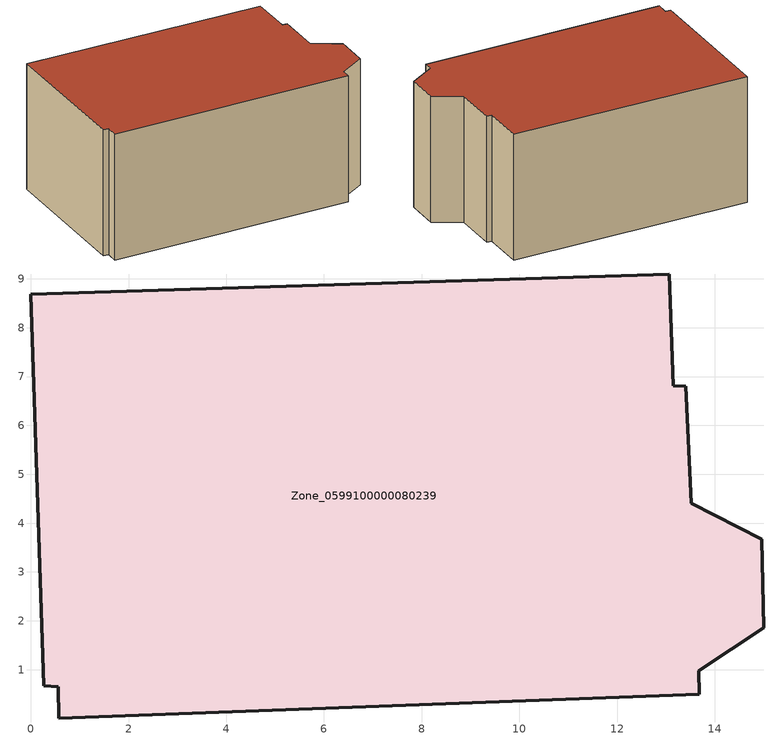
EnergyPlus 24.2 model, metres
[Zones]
Zone_0599100000080239
 floor ground (C_G): 13.52,4.41 14.96,3.67 15,1.86 13.67,0.98 13.68,0.5 0.57,0.01 0.56,0.65 0.27,0.68 0,8.68 13.07,9.1 13.15,6.81 13.41,6.8 z0
 wall outside (C_F): 13.07,9.1 0,8.68 0.27,0.68 0.56,0.65 0.57,0.01 13.68,0.5 13.67,0.98 15,1.86 14.96,3.67 13.52,4.41 13.41,6.8 13.15,6.81 13.07,9.1 z0:7.02
 roof outside (C_R): 0.57,0.01 13.68,0.5 13.67,0.98 15,1.86 14.96,3.67 13.52,4.41 13.41,6.8 13.15,6.81 13.07,9.1 0,8.68 0.27,0.68 0.56,0.65 z7.02
[BUILDING]
Pand.0599100000080239: North Axis=0; Terrain=City; Loads Convergence Tolerance Value=0.04; Temperature Convergence Tolerance Value=0.4; Solar Distribution=FullExterior; Maximum Number of Warmup Days=25; Minimum Number of Warmup Days=1
[Site:Location]
Rotterdam.The.Hague.AP_ZH_NLD Design_Conditions: Latitude=51.96; Longitude=4.45; Time Zone=1; Elevation=-4.5
[SITE:GROUNDTEMPERATURE:BUILDINGSURFACE]
18, 18, 18, 18, 18, 18, 18, 18, 18, 18, 18, 18
[MATERIAL] Thermal Absorptance=0.9; Solar Absorptance=0.7; Visible Absorptance=0.7
Name | Roughness | Thickness | Conductivity | Density | Specific Heat
G.TC.1946 | MediumSmooth | 0.15 | 1 | 540 | 1210
F.TC.1946 | Rough | 0.3 | 0.857143 | 1920 | 840
R.TC.1946 | MediumRough | 0.2 | 0.909091 | 1500 | 1000
[CONSTRUCTION]
C_G: G.TC.1946
C_F: F.TC.1946
C_R: R.TC.1946
[ZONE]
Zone_0599100000080239: Type=1; Multiplier=1; Ceiling Height=Autocalculate; Volume=Autocalculate; Floor Area=autocalculate; Part of Total Floor Area=Yes
[ZONEINFILTRATION:DESIGNFLOWRATE]
Infil_Zone_0599100000080239: Zone or ZoneList or Space or SpaceList=Zone_0599100000080239; Schedule=AlwaysOn; Design Flow Rate Calculation Method=Flow/Area; Flow Rate per Floor Area=0.003; Constant Term Coefficient=1; Temperature Term Coefficient=0; Velocity Term Coefficient=0; Velocity Squared Term Coefficient=0
[HVACTEMPLATE:ZONE:IDEALLOADSAIRSYSTEM]
Zone_0599100000080239: Maximum Heating Supply Air Temperature=50; Minimum Cooling Supply Air Temperature=13; Maximum Heating Supply Air Humidity Ratio=0.0156; Minimum Cooling Supply Air Humidity Ratio=0.0077; Heating Limit=NoLimit; Cooling Limit=NoLimit; Dehumidification Control Type=ConstantSensibleHeatRatio; Cooling Sensible Heat Ratio=0.7; Dehumidification Setpoint=60; Humidification Control Type=None; Humidification Setpoint=30; Outdoor Air Method=None; Outdoor Air Flow Rate per Person=0.00944; Outdoor Air Flow Rate per Zone Floor Area=0; Outdoor Air Flow Rate per Zone=0; Demand Controlled Ventilation Type=None; Outdoor Air Economizer Type=NoEconomizer; Heat Recovery Type=None; Sensible Heat Recovery Effectiveness=0.7; Latent Heat Recovery Effectiveness=0.65
[ZONECONTROL:THERMOSTAT]
ThermostatControl_Zone_0599100000080239: Zone or ZoneList=Zone_0599100000080239; Control Type Schedule=DualSetpointControlType; Control 1=Thermostat_Zone_0599100000080239; Temperature Difference Between Cutout And Setpoint=0
[THERMOSTATSETPOINT:DUALSETPOINT]
Thermostat_Zone_0599100000080239: Heating Setpoint Temperature Schedule=HeatingSetpoint_Zone_0599100000080239; Cooling Setpoint Temperature Schedule=CoolingSetpoint_Zone_0599100000080239
[SCHEDULE:COMPACT]
HeatingSetpoint_Zone_0599100000080239: Through: 12/31, For: AllDays, Until: 24:00, 21
CoolingSetpoint_Zone_0599100000080239: Through: 12/31, For: AllDays, Until: 24:00, 24
DualSetpointControlType: Through: 12/31, For: AllDays, Until: 24:00, 4
AlwaysOn: Through: 12/31, For: AllDays, Until: 24:00, 1
